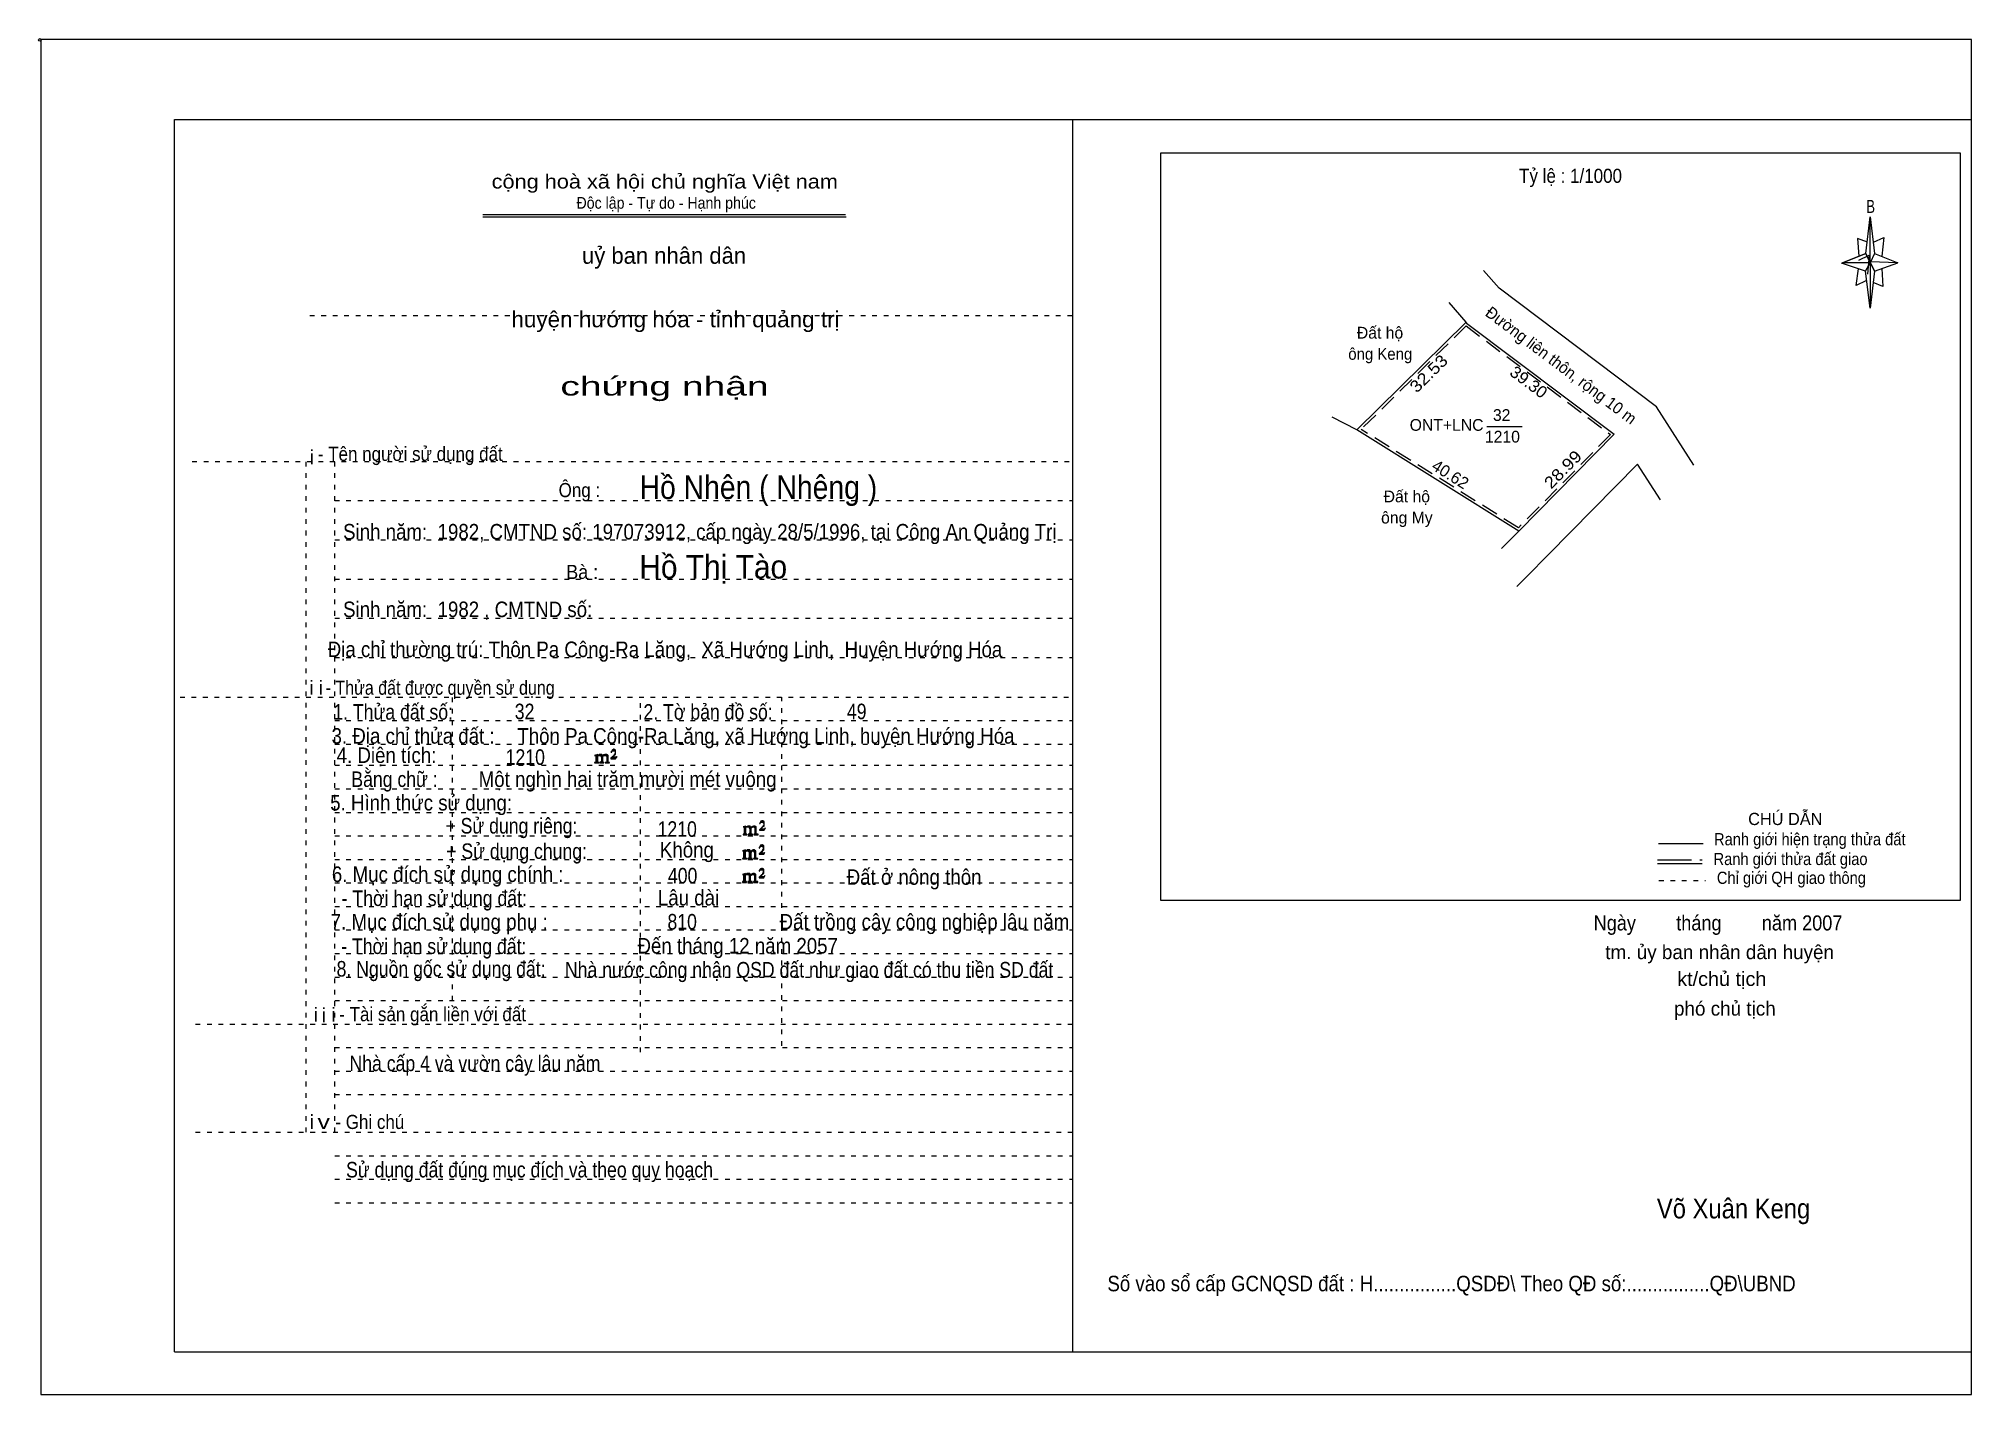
# Model space of a CAD drawing. Header units: centimetres. Extents: x -1.6 to 39.5, y -3.3 to 25.5.
import ezdxf
from ezdxf.enums import TextEntityAlignment as Align

# ---------------------------------------------------------------- set-up
doc = ezdxf.new("R2010")
doc.units = ezdxf.units.CM
doc.header["$LTSCALE"] = 0.12
for name, pattern in [('DOTTED', [1.5, 0.3, -1.2]), ('LONG_DASHED', [7.5, 6, -1.5]), ('MEDIUM_DASHED', [4.5, 3, -1.5])]:
    doc.linetypes.add(name, pattern=pattern)
for name, color, linetype, lineweight in [('1', 7, 'DOTTED', 13), ('10', 7, 'Continuous', 13), ('4', 7, 'Continuous', 13), ('5', 7, 'Continuous', 13), ('50', 7, 'Continuous', 13)]:
    doc.layers.add(name, color=color, linetype=linetype, lineweight=lineweight)

msp = doc.modelspace()

# ---------------------------------------------------------------- hatches: boundary and pattern name
at = {"layer": '50'}
for points in [[(10.27, 10.13), (10.27, 10.12), (10.27, 10.11), (10.25, 10.11), (10.24, 10.11), (10.24, 10.1), (10.33, 10.1), (10.33, 10.11), (10.32, 10.11), (10.31, 10.11), (10.31, 10.12), (10.31, 10.13), (10.31, 10.24), (10.31, 10.25), (10.32, 10.26), (10.34, 10.26), (10.35, 10.26), (10.36, 10.26), (10.37, 10.25), (10.39, 10.22), (10.39, 10.13), (10.37, 10.12), (10.37, 10.11), (10.36, 10.11), (10.35, 10.11), (10.35, 10.1), (10.44, 10.1), (10.44, 10.11), (10.43, 10.11), (10.42, 10.11), (10.42, 10.12), (10.42, 10.13), (10.42, 10.24), (10.44, 10.26), (10.45, 10.26), (10.46, 10.26), (10.49, 10.26), (10.49, 10.25), (10.5, 10.24), (10.5, 10.22), (10.5, 10.13), (10.5, 10.12), (10.49, 10.11), (10.49, 10.11), (10.47, 10.11), (10.47, 10.1), (10.56, 10.1), (10.56, 10.11), (10.55, 10.11), (10.54, 10.11), (10.53, 10.12), (10.53, 10.13), (10.53, 10.2), (10.53, 10.25), (10.53, 10.26), (10.52, 10.27), (10.5, 10.28), (10.47, 10.28), (10.46, 10.28), (10.44, 10.27), (10.41, 10.25), (10.41, 10.26), (10.4, 10.28), (10.39, 10.28), (10.37, 10.28), (10.35, 10.28), (10.34, 10.28), (10.32, 10.26), (10.31, 10.26), (10.31, 10.25), (10.31, 10.25), (10.31, 10.26), (10.31, 10.28), (10.24, 10.26), (10.24, 10.26), (10.25, 10.26), (10.27, 10.25), (10.27, 10.24), (10.27, 10.23)], [(10.69, 10.19), (10.72, 10.24), (10.72, 10.24), (10.71, 10.22), (10.69, 10.22), (10.68, 10.22), (10.63, 10.22), (10.66, 10.26), (10.67, 10.27), (10.69, 10.28), (10.69, 10.3), (10.69, 10.32), (10.69, 10.34), (10.69, 10.35), (10.69, 10.37), (10.68, 10.38), (10.67, 10.38), (10.66, 10.39), (10.65, 10.39), (10.63, 10.38), (10.63, 10.38), (10.62, 10.37), (10.61, 10.35), (10.59, 10.33), (10.61, 10.33), (10.61, 10.35), (10.62, 10.35), (10.63, 10.36), (10.65, 10.36), (10.66, 10.36), (10.67, 10.35), (10.68, 10.35), (10.68, 10.32), (10.68, 10.3), (10.66, 10.28), (10.66, 10.26), (10.65, 10.25), (10.59, 10.2), (10.59, 10.19)], [(13.42, 8.61), (13.42, 8.6), (13.42, 8.59), (13.41, 8.59), (13.4, 8.59), (13.4, 8.57), (13.48, 8.57), (13.48, 8.59), (13.47, 8.59), (13.46, 8.59), (13.46, 8.6), (13.46, 8.61), (13.46, 8.72), (13.46, 8.73), (13.47, 8.74), (13.5, 8.74), (13.51, 8.74), (13.52, 8.74), (13.53, 8.73), (13.54, 8.69), (13.54, 8.61), (13.53, 8.6), (13.53, 8.59), (13.52, 8.59), (13.51, 8.59), (13.51, 8.57), (13.6, 8.57), (13.6, 8.59), (13.58, 8.59), (13.57, 8.59), (13.57, 8.6), (13.57, 8.61), (13.57, 8.72), (13.6, 8.74), (13.61, 8.74), (13.62, 8.74), (13.64, 8.74), (13.64, 8.73), (13.65, 8.72), (13.65, 8.69), (13.65, 8.61), (13.65, 8.6), (13.64, 8.59), (13.64, 8.59), (13.63, 8.59), (13.63, 8.57), (13.72, 8.57), (13.72, 8.59), (13.7, 8.59), (13.69, 8.59), (13.68, 8.6), (13.68, 8.61), (13.68, 8.68), (13.68, 8.73), (13.68, 8.74), (13.67, 8.75), (13.65, 8.76), (13.63, 8.76), (13.62, 8.76), (13.6, 8.75), (13.56, 8.73), (13.56, 8.74), (13.55, 8.76), (13.54, 8.76), (13.53, 8.76), (13.51, 8.76), (13.5, 8.76), (13.47, 8.74), (13.46, 8.74), (13.46, 8.73), (13.46, 8.73), (13.46, 8.74), (13.46, 8.76), (13.4, 8.74), (13.4, 8.74), (13.41, 8.74), (13.42, 8.73), (13.42, 8.72), (13.42, 8.71)], [(13.85, 8.67), (13.87, 8.72), (13.87, 8.72), (13.86, 8.69), (13.85, 8.69), (13.84, 8.69), (13.78, 8.69), (13.82, 8.74), (13.83, 8.75), (13.85, 8.76), (13.85, 8.78), (13.85, 8.79), (13.85, 8.82), (13.85, 8.83), (13.85, 8.85), (13.84, 8.86), (13.83, 8.86), (13.82, 8.87), (13.8, 8.87), (13.78, 8.86), (13.78, 8.86), (13.77, 8.85), (13.76, 8.83), (13.75, 8.81), (13.76, 8.81), (13.76, 8.83), (13.77, 8.83), (13.78, 8.84), (13.8, 8.84), (13.82, 8.84), (13.83, 8.83), (13.84, 8.83), (13.84, 8.79), (13.84, 8.78), (13.82, 8.76), (13.82, 8.74), (13.8, 8.73), (13.75, 8.68), (13.75, 8.67)], [(13.41, 8.09), (13.41, 8.08), (13.41, 8.07), (13.4, 8.07), (13.39, 8.07), (13.39, 8.06), (13.48, 8.06), (13.48, 8.07), (13.47, 8.07), (13.45, 8.07), (13.45, 8.08), (13.45, 8.09), (13.45, 8.2), (13.45, 8.21), (13.47, 8.23), (13.49, 8.23), (13.5, 8.23), (13.51, 8.23), (13.52, 8.21), (13.53, 8.18), (13.53, 8.09), (13.52, 8.08), (13.52, 8.07), (13.51, 8.07), (13.5, 8.07), (13.5, 8.06), (13.59, 8.06), (13.59, 8.07), (13.58, 8.07), (13.57, 8.07), (13.57, 8.08), (13.57, 8.09), (13.57, 8.2), (13.59, 8.23), (13.6, 8.23), (13.61, 8.23), (13.63, 8.23), (13.63, 8.21), (13.64, 8.2), (13.64, 8.18), (13.64, 8.09), (13.64, 8.08), (13.63, 8.07), (13.63, 8.07), (13.62, 8.07), (13.62, 8.06), (13.71, 8.06), (13.71, 8.07), (13.7, 8.07), (13.69, 8.07), (13.67, 8.08), (13.67, 8.09), (13.67, 8.17), (13.67, 8.21), (13.67, 8.23), (13.66, 8.24), (13.64, 8.25), (13.62, 8.25), (13.61, 8.25), (13.59, 8.24), (13.55, 8.21), (13.55, 8.23), (13.54, 8.25), (13.53, 8.25), (13.52, 8.25), (13.5, 8.25), (13.49, 8.25), (13.47, 8.23), (13.45, 8.23), (13.45, 8.21), (13.45, 8.21), (13.45, 8.23), (13.45, 8.25), (13.39, 8.23), (13.39, 8.23), (13.4, 8.23), (13.41, 8.21), (13.41, 8.2), (13.41, 8.19)], [(13.84, 8.16), (13.86, 8.2), (13.86, 8.2), (13.85, 8.18), (13.84, 8.18), (13.83, 8.18), (13.77, 8.18), (13.81, 8.23), (13.82, 8.24), (13.84, 8.25), (13.84, 8.27), (13.84, 8.28), (13.84, 8.3), (13.84, 8.31), (13.84, 8.34), (13.83, 8.35), (13.82, 8.35), (13.81, 8.36), (13.8, 8.36), (13.77, 8.35), (13.77, 8.35), (13.76, 8.34), (13.75, 8.31), (13.74, 8.29), (13.75, 8.29), (13.75, 8.31), (13.76, 8.31), (13.77, 8.33), (13.8, 8.33), (13.81, 8.33), (13.82, 8.31), (13.83, 8.31), (13.83, 8.28), (13.83, 8.27), (13.81, 8.25), (13.81, 8.23), (13.8, 8.21), (13.74, 8.17), (13.74, 8.16)], [(13.84, 7.66), (13.86, 7.71), (13.86, 7.71), (13.85, 7.68), (13.84, 7.68), (13.83, 7.68), (13.77, 7.68), (13.81, 7.73), (13.82, 7.74), (13.84, 7.75), (13.84, 7.77), (13.84, 7.78), (13.84, 7.81), (13.84, 7.82), (13.84, 7.84), (13.83, 7.85), (13.82, 7.85), (13.81, 7.86), (13.79, 7.86), (13.77, 7.85), (13.77, 7.85), (13.76, 7.84), (13.75, 7.82), (13.74, 7.8), (13.75, 7.8), (13.75, 7.82), (13.76, 7.82), (13.77, 7.83), (13.79, 7.83), (13.81, 7.83), (13.82, 7.82), (13.83, 7.82), (13.83, 7.78), (13.83, 7.77), (13.81, 7.75), (13.81, 7.73), (13.79, 7.72), (13.74, 7.67), (13.74, 7.66)], [(13.41, 7.6), (13.41, 7.59), (13.41, 7.58), (13.4, 7.58), (13.39, 7.58), (13.39, 7.56), (13.47, 7.56), (13.47, 7.58), (13.46, 7.58), (13.45, 7.58), (13.45, 7.59), (13.45, 7.6), (13.45, 7.71), (13.45, 7.72), (13.46, 7.73), (13.49, 7.73), (13.5, 7.73), (13.51, 7.73), (13.52, 7.72), (13.53, 7.68), (13.53, 7.6), (13.52, 7.59), (13.52, 7.58), (13.51, 7.58), (13.5, 7.58), (13.5, 7.56), (13.59, 7.56), (13.59, 7.58), (13.57, 7.58), (13.56, 7.58), (13.56, 7.59), (13.56, 7.6), (13.56, 7.71), (13.59, 7.73), (13.6, 7.73), (13.61, 7.73), (13.63, 7.73), (13.63, 7.72), (13.64, 7.71), (13.64, 7.68), (13.64, 7.6), (13.64, 7.59), (13.63, 7.58), (13.63, 7.58), (13.62, 7.58), (13.62, 7.56), (13.71, 7.56), (13.71, 7.58), (13.69, 7.58), (13.68, 7.58), (13.67, 7.59), (13.67, 7.6), (13.67, 7.67), (13.67, 7.72), (13.67, 7.73), (13.66, 7.74), (13.64, 7.75), (13.62, 7.75), (13.61, 7.75), (13.59, 7.74), (13.55, 7.72), (13.55, 7.73), (13.54, 7.75), (13.53, 7.75), (13.52, 7.75), (13.5, 7.75), (13.49, 7.75), (13.46, 7.73), (13.45, 7.73), (13.45, 7.72), (13.45, 7.72), (13.45, 7.73), (13.45, 7.75), (13.39, 7.73), (13.39, 7.73), (13.4, 7.73), (13.41, 7.72), (13.41, 7.71), (13.41, 7.7)]]:
    msp.add_hatch(color=256, dxfattribs=at).paths.add_polyline_path(points)

# ---------------------------------------------------------------- linework, layer by layer
at = {"layer": '1', "linetype": 'Continuous'}
for p, q in [((1.31, -2.42), (1.31, 23.78)), ((1.31, 23.78), (39.51, 23.78)), ((20.41, -2.42), (20.41, 23.78)), ((39.51, -2.42), (39.51, 23.78)), ((7.87, 21.76), (15.58, 21.76)), ((7.87, 21.71), (15.59, 21.71)), ((37.26, 20.55), (36.75, 20.72)), ((1.31, -2.42), (39.51, -2.42))]:
    msp.add_line(p, q, dxfattribs=at)
at = {"layer": '1'}
for p, q in [((4.19, 19.61), (20.41, 19.61)), ((1.69, 16.51), (20.41, 16.51)), ((4.11, 2.25), (4.11, 16.51)), ((4.72, 2.25), (4.72, 16.51)), ((4.72, 15.68), (20.41, 15.68)), ((4.72, 14.84), (20.41, 14.84)), ((4.72, 14.01), (20.41, 14.01)), ((4.72, 13.18), (20.41, 13.18)), ((4.72, 12.34), (20.41, 12.34)), ((1.43, 11.5), (20.41, 11.5)), ((7.22, 5.05), (7.22, 11.5)), ((11.22, 3.95), (11.22, 11.5)), ((14.22, 4.09), (14.22, 11.5)), ((4.72, 11), (20.41, 11)), ((4.72, 10.5), (20.41, 10.5)), ((4.72, 10.05), (20.41, 10.05)), ((4.72, 9.55), (20.41, 9.55)), ((4.72, 9.05), (20.41, 9.05)), ((4.72, 8.55), (20.41, 8.55)), ((4.72, 8.05), (20.41, 8.05)), ((4.72, 7.55), (20.41, 7.55)), ((4.72, 7.05), (20.41, 7.05)), ((4.72, 6.55), (20.41, 6.55)), ((4.72, 6.05), (20.41, 6.05)), ((4.72, 5.55), (20.41, 5.55)), ((4.72, 5.05), (20.41, 5.05)), ((1.76, 4.55), (20.41, 4.55)), ((4.72, 4.05), (20.41, 4.05)), ((4.72, 3.55), (20.41, 3.55)), ((4.72, 3.05), (20.41, 3.05)), ((1.76, 2.25), (20.41, 2.25)), ((4.72, 1.75), (20.41, 1.75)), ((4.72, 1.25), (20.41, 1.25)), ((4.72, 0.75), (20.41, 0.75))]:
    msp.add_line(p, q, dxfattribs=at)
at = {"layer": '1', "linetype": 'Continuous'}
msp.add_lwpolyline([(-1.53, -3.32), (39.51, -3.32), (39.51, 25.48), (-1.53, 25.48)], close=True, dxfattribs=at)
msp.add_lwpolyline([(37.27, 20.35), (37.06, 20.25), (37.11, 20.6)], dxfattribs=at)
at = {"layer": '10'}
for p, q in [((29.14, 20.57), (29.47, 20.19)), ((28.77, 19.47), (28.41, 19.89)), ((28.77, 19.47), (26.45, 17.18)), ((26.45, 17.18), (25.92, 17.45)), ((29.89, 15.03), (26.45, 17.18)), ((29.21, 17.25), (29.96, 17.25)), ((29.89, 15.03), (29.52, 14.66)), ((30.16, 14.16), (29.85, 13.85))]:
    msp.add_line(p, q, dxfattribs=at)
at = {"layer": '10', "linetype": 'MEDIUM_DASHED'}
for p in [(28.77, 19.39), (29.88, 15.1)]:
    msp.add_line(p, (26.54, 17.19), dxfattribs=at)
at = {"layer": '10'}
for points in [[(33.61, 16.43), (32.82, 17.67), (29.47, 20.19)], [(28.77, 19.47), (28.78, 19.45), (31.92, 17.09), (29.89, 15.03)], [(32.9, 15.69), (32.41, 16.45), (30.52, 14.53), (30.06, 14.06)]]:
    msp.add_lwpolyline(points, dxfattribs=at)
at = {"layer": '10', "linetype": 'MEDIUM_DASHED'}
msp.add_lwpolyline([(28.77, 19.39), (31.84, 17.08), (29.88, 15.1)], dxfattribs=at)
at = {"layer": '4'}
for p, q in [((32.86, 8.39), (33.81, 8.39)), ((32.84, 7.96), (33.79, 7.96))]:
    msp.add_line(p, q, dxfattribs=at)
at = {"layer": '4', "linetype": 'LONG_DASHED'}
msp.add_line((32.84, 8.04), (33.79, 8.04), dxfattribs=at)
at = {"layer": '4', "linetype": 'DOTTED'}
msp.add_line((32.87, 7.6), (33.86, 7.6), dxfattribs=at)
at = {"layer": '4'}
msp.add_lwpolyline([(22.28, 23.07), (39.27, 23.07), (39.27, 7.18), (22.28, 7.18)], close=True, dxfattribs=at)
msp.add_circle((-1.55, 25.47), 0.025, dxfattribs=at)
at = {"layer": '5'}
for p, q in [((37.27, 20.93), (37.36, 21.71)), ((37.45, 20.55), (37.36, 19.77)), ((37.45, 20.93), (37.95, 20.73)), ((37.61, 20.61), (37.63, 20.23)), ((37.63, 20.23), (37.42, 20.31))]:
    msp.add_line(p, q, dxfattribs=at)
for points in [[(37.36, 21.71), (37.45, 20.93), (37.36, 20.73)], [(37.36, 20.73), (36.77, 20.73), (37.27, 20.93), (37.45, 20.55), (37.95, 20.73), (37.36, 20.75)], [(37.36, 20.73), (37.36, 19.77), (37.26, 20.55)]]:
    msp.add_lwpolyline(points, close=True, dxfattribs=at)
for points in [[(37.3, 21.17), (37.09, 21.25), (37.12, 20.87)], [(37.43, 21.17), (37.65, 21.27), (37.61, 20.87)], [(37.36, 20.73), (37.27, 20.93), (36.77, 20.73)], [(37.12, 20.79), (37.34, 20.89), (37.3, 20.49)], [(37.36, 20.73), (37.45, 20.55), (37.95, 20.73)]]:
    msp.add_lwpolyline(points, dxfattribs=at)
at = {"layer": '50'}
for points in [[(10.27, 10.13), (10.27, 10.12), (10.27, 10.11), (10.25, 10.11), (10.24, 10.11), (10.24, 10.1), (10.33, 10.1), (10.33, 10.11), (10.32, 10.11), (10.31, 10.11), (10.31, 10.12), (10.31, 10.13), (10.31, 10.24), (10.31, 10.25), (10.32, 10.26), (10.34, 10.26), (10.35, 10.26), (10.36, 10.26), (10.37, 10.25), (10.39, 10.22), (10.39, 10.13), (10.37, 10.12), (10.37, 10.11), (10.36, 10.11), (10.35, 10.11), (10.35, 10.1), (10.44, 10.1), (10.44, 10.11), (10.43, 10.11), (10.42, 10.11), (10.42, 10.12), (10.42, 10.13), (10.42, 10.24), (10.44, 10.26), (10.45, 10.26), (10.46, 10.26), (10.49, 10.26), (10.49, 10.25), (10.5, 10.24), (10.5, 10.22), (10.5, 10.13), (10.5, 10.12), (10.49, 10.11), (10.49, 10.11), (10.47, 10.11), (10.47, 10.1), (10.56, 10.1), (10.56, 10.11), (10.55, 10.11), (10.54, 10.11), (10.53, 10.12), (10.53, 10.13), (10.53, 10.2), (10.53, 10.25), (10.53, 10.26), (10.52, 10.27), (10.5, 10.28), (10.47, 10.28), (10.46, 10.28), (10.44, 10.27), (10.41, 10.25), (10.41, 10.26), (10.4, 10.28), (10.39, 10.28), (10.37, 10.28), (10.35, 10.28), (10.34, 10.28), (10.32, 10.26), (10.31, 10.26), (10.31, 10.25), (10.31, 10.25), (10.31, 10.26), (10.31, 10.28), (10.24, 10.26), (10.24, 10.26), (10.25, 10.26), (10.27, 10.25), (10.27, 10.24), (10.27, 10.23)], [(10.69, 10.19), (10.72, 10.24), (10.72, 10.24), (10.71, 10.22), (10.69, 10.22), (10.68, 10.22), (10.63, 10.22), (10.66, 10.26), (10.67, 10.27), (10.69, 10.28), (10.69, 10.3), (10.69, 10.32), (10.69, 10.34), (10.69, 10.35), (10.69, 10.37), (10.68, 10.38), (10.67, 10.38), (10.66, 10.39), (10.65, 10.39), (10.63, 10.38), (10.63, 10.38), (10.62, 10.37), (10.61, 10.35), (10.59, 10.33), (10.61, 10.33), (10.61, 10.35), (10.62, 10.35), (10.63, 10.36), (10.65, 10.36), (10.66, 10.36), (10.67, 10.35), (10.68, 10.35), (10.68, 10.32), (10.68, 10.3), (10.66, 10.28), (10.66, 10.26), (10.65, 10.25), (10.59, 10.2), (10.59, 10.19)], [(13.42, 8.61), (13.42, 8.6), (13.42, 8.59), (13.41, 8.59), (13.4, 8.59), (13.4, 8.57), (13.48, 8.57), (13.48, 8.59), (13.47, 8.59), (13.46, 8.59), (13.46, 8.6), (13.46, 8.61), (13.46, 8.72), (13.46, 8.73), (13.47, 8.74), (13.5, 8.74), (13.51, 8.74), (13.52, 8.74), (13.53, 8.73), (13.54, 8.69), (13.54, 8.61), (13.53, 8.6), (13.53, 8.59), (13.52, 8.59), (13.51, 8.59), (13.51, 8.57), (13.6, 8.57), (13.6, 8.59), (13.58, 8.59), (13.57, 8.59), (13.57, 8.6), (13.57, 8.61), (13.57, 8.72), (13.6, 8.74), (13.61, 8.74), (13.62, 8.74), (13.64, 8.74), (13.64, 8.73), (13.65, 8.72), (13.65, 8.69), (13.65, 8.61), (13.65, 8.6), (13.64, 8.59), (13.64, 8.59), (13.63, 8.59), (13.63, 8.57), (13.72, 8.57), (13.72, 8.59), (13.7, 8.59), (13.69, 8.59), (13.68, 8.6), (13.68, 8.61), (13.68, 8.68), (13.68, 8.73), (13.68, 8.74), (13.67, 8.75), (13.65, 8.76), (13.63, 8.76), (13.62, 8.76), (13.6, 8.75), (13.56, 8.73), (13.56, 8.74), (13.55, 8.76), (13.54, 8.76), (13.53, 8.76), (13.51, 8.76), (13.5, 8.76), (13.47, 8.74), (13.46, 8.74), (13.46, 8.73), (13.46, 8.73), (13.46, 8.74), (13.46, 8.76), (13.4, 8.74), (13.4, 8.74), (13.41, 8.74), (13.42, 8.73), (13.42, 8.72), (13.42, 8.71)], [(13.85, 8.67), (13.87, 8.72), (13.87, 8.72), (13.86, 8.69), (13.85, 8.69), (13.84, 8.69), (13.78, 8.69), (13.82, 8.74), (13.83, 8.75), (13.85, 8.76), (13.85, 8.78), (13.85, 8.79), (13.85, 8.82), (13.85, 8.83), (13.85, 8.85), (13.84, 8.86), (13.83, 8.86), (13.82, 8.87), (13.8, 8.87), (13.78, 8.86), (13.78, 8.86), (13.77, 8.85), (13.76, 8.83), (13.75, 8.81), (13.76, 8.81), (13.76, 8.83), (13.77, 8.83), (13.78, 8.84), (13.8, 8.84), (13.82, 8.84), (13.83, 8.83), (13.84, 8.83), (13.84, 8.79), (13.84, 8.78), (13.82, 8.76), (13.82, 8.74), (13.8, 8.73), (13.75, 8.68), (13.75, 8.67)], [(13.41, 8.09), (13.41, 8.08), (13.41, 8.07), (13.4, 8.07), (13.39, 8.07), (13.39, 8.06), (13.48, 8.06), (13.48, 8.07), (13.47, 8.07), (13.45, 8.07), (13.45, 8.08), (13.45, 8.09), (13.45, 8.2), (13.45, 8.21), (13.47, 8.23), (13.49, 8.23), (13.5, 8.23), (13.51, 8.23), (13.52, 8.21), (13.53, 8.18), (13.53, 8.09), (13.52, 8.08), (13.52, 8.07), (13.51, 8.07), (13.5, 8.07), (13.5, 8.06), (13.59, 8.06), (13.59, 8.07), (13.58, 8.07), (13.57, 8.07), (13.57, 8.08), (13.57, 8.09), (13.57, 8.2), (13.59, 8.23), (13.6, 8.23), (13.61, 8.23), (13.63, 8.23), (13.63, 8.21), (13.64, 8.2), (13.64, 8.18), (13.64, 8.09), (13.64, 8.08), (13.63, 8.07), (13.63, 8.07), (13.62, 8.07), (13.62, 8.06), (13.71, 8.06), (13.71, 8.07), (13.7, 8.07), (13.69, 8.07), (13.67, 8.08), (13.67, 8.09), (13.67, 8.17), (13.67, 8.21), (13.67, 8.23), (13.66, 8.24), (13.64, 8.25), (13.62, 8.25), (13.61, 8.25), (13.59, 8.24), (13.55, 8.21), (13.55, 8.23), (13.54, 8.25), (13.53, 8.25), (13.52, 8.25), (13.5, 8.25), (13.49, 8.25), (13.47, 8.23), (13.45, 8.23), (13.45, 8.21), (13.45, 8.21), (13.45, 8.23), (13.45, 8.25), (13.39, 8.23), (13.39, 8.23), (13.4, 8.23), (13.41, 8.21), (13.41, 8.2), (13.41, 8.19)], [(13.84, 8.16), (13.86, 8.2), (13.86, 8.2), (13.85, 8.18), (13.84, 8.18), (13.83, 8.18), (13.77, 8.18), (13.81, 8.23), (13.82, 8.24), (13.84, 8.25), (13.84, 8.27), (13.84, 8.28), (13.84, 8.3), (13.84, 8.31), (13.84, 8.34), (13.83, 8.35), (13.82, 8.35), (13.81, 8.36), (13.8, 8.36), (13.77, 8.35), (13.77, 8.35), (13.76, 8.34), (13.75, 8.31), (13.74, 8.29), (13.75, 8.29), (13.75, 8.31), (13.76, 8.31), (13.77, 8.33), (13.8, 8.33), (13.81, 8.33), (13.82, 8.31), (13.83, 8.31), (13.83, 8.28), (13.83, 8.27), (13.81, 8.25), (13.81, 8.23), (13.8, 8.21), (13.74, 8.17), (13.74, 8.16)], [(13.84, 7.66), (13.86, 7.71), (13.86, 7.71), (13.85, 7.68), (13.84, 7.68), (13.83, 7.68), (13.77, 7.68), (13.81, 7.73), (13.82, 7.74), (13.84, 7.75), (13.84, 7.77), (13.84, 7.78), (13.84, 7.81), (13.84, 7.82), (13.84, 7.84), (13.83, 7.85), (13.82, 7.85), (13.81, 7.86), (13.79, 7.86), (13.77, 7.85), (13.77, 7.85), (13.76, 7.84), (13.75, 7.82), (13.74, 7.8), (13.75, 7.8), (13.75, 7.82), (13.76, 7.82), (13.77, 7.83), (13.79, 7.83), (13.81, 7.83), (13.82, 7.82), (13.83, 7.82), (13.83, 7.78), (13.83, 7.77), (13.81, 7.75), (13.81, 7.73), (13.79, 7.72), (13.74, 7.67), (13.74, 7.66)], [(13.41, 7.6), (13.41, 7.59), (13.41, 7.58), (13.4, 7.58), (13.39, 7.58), (13.39, 7.56), (13.47, 7.56), (13.47, 7.58), (13.46, 7.58), (13.45, 7.58), (13.45, 7.59), (13.45, 7.6), (13.45, 7.71), (13.45, 7.72), (13.46, 7.73), (13.49, 7.73), (13.5, 7.73), (13.51, 7.73), (13.52, 7.72), (13.53, 7.68), (13.53, 7.6), (13.52, 7.59), (13.52, 7.58), (13.51, 7.58), (13.5, 7.58), (13.5, 7.56), (13.59, 7.56), (13.59, 7.58), (13.57, 7.58), (13.56, 7.58), (13.56, 7.59), (13.56, 7.6), (13.56, 7.71), (13.59, 7.73), (13.6, 7.73), (13.61, 7.73), (13.63, 7.73), (13.63, 7.72), (13.64, 7.71), (13.64, 7.68), (13.64, 7.6), (13.64, 7.59), (13.63, 7.58), (13.63, 7.58), (13.62, 7.58), (13.62, 7.56), (13.71, 7.56), (13.71, 7.58), (13.69, 7.58), (13.68, 7.58), (13.67, 7.59), (13.67, 7.6), (13.67, 7.67), (13.67, 7.72), (13.67, 7.73), (13.66, 7.74), (13.64, 7.75), (13.62, 7.75), (13.61, 7.75), (13.59, 7.74), (13.55, 7.72), (13.55, 7.73), (13.54, 7.75), (13.53, 7.75), (13.52, 7.75), (13.5, 7.75), (13.49, 7.75), (13.46, 7.73), (13.45, 7.73), (13.45, 7.72), (13.45, 7.72), (13.45, 7.73), (13.45, 7.75), (13.39, 7.73), (13.39, 7.73), (13.4, 7.73), (13.41, 7.72), (13.41, 7.71), (13.41, 7.7)]]:
    msp.add_lwpolyline(points, close=True, dxfattribs=at)

# ---------------------------------------------------------------- texts
at = {"layer": '1'}
for s, height, width, p in [('cộng hoà xã hội chủ nghĩa Việt nam', 0.3, 1.15, (11.735, 22.31)), ('Độc lập - Tự do - Hạnh phúc', 0.25, 0.9, (11.765, 21.88)), ('chứng nhận', 0.4, 1.55, (11.73, 17.91)), ('- Tên người sử dụng đất', 0.3, 0.9, (6.325, 16.52)), ('- Thửa đất được quyền sử dụng', 0.3, 0.85, (6.96, 11.55)), ('- Tài sản gắn liền với đất ', 0.3, 0.9, (6.85, 4.61)), ('v', 0.3, 1.3, (4.485, 2.32)), ('- Ghi chú', 0.3, 0.9, (5.465, 2.32))]:
    msp.add_text(s, height=height, dxfattribs=dict(at, width=width)).set_placement(p, align=Align.CENTER)
for s, height, p in [('uỷ ban nhân dân', 0.35, (11.72, 20.71)), ('i', 0.3, (4.235, 16.45)), ('i', 0.3, (4.225, 11.55)), ('i', 0.3, (4.425, 11.55)), ('i', 0.3, (4.315, 4.6)), ('i', 0.3, (4.485, 4.59)), ('i', 0.3, (4.695, 4.6)), ('i', 0.3, (4.235, 2.32))]:
    msp.add_text(s, height=height, dxfattribs=at).set_placement(p, align=Align.CENTER)
at = {"layer": '10'}
for s, height, width, p in [('Tỷ lệ : 1/1000', 0.3, 0.9, (30.99, 22.43)), ('ông Keng', 0.25, 0.95, (26.945, 18.67)), ('Hồ Nhên ( Nhêng )', 0.5, 0.9, (13.725, 15.71)), ('Hồ Thị Tào', 0.5, 0.95, (12.765, 14.02)), ('Võ Xuân Keng', 0.42, 0.9, (34.455, 0.42))]:
    msp.add_text(s, height=height, dxfattribs=dict(at, width=width)).set_placement(p, align=Align.CENTER)
for s, rotation, width, p in [('Đường liên thôn, rộng 10 m ', 323.072, 0.95, (30.75, 18.425)), ('32.53', 44.626, 1.15, (28.062, 18.288)), ('39.30', 323.098, 1.05, (30.025, 18.096)), ('28.99', 45.517, 1.15, (30.916, 16.252))]:
    msp.add_text(s, height=0.25, rotation=rotation, dxfattribs=dict(at, width=width)).set_placement(p, align=Align.CENTER)
for s, p in [('Đất hộ', (26.94, 19.12)), ('Đất hộ', (27.51, 15.64)), ('ông My', (27.51, 15.19))]:
    msp.add_text(s, height=0.25, dxfattribs=at).set_placement(p, align=Align.CENTER)
msp.add_text('ONT+LNC', height=0.25, dxfattribs=at).set_placement((29.14, 17.16), align=Align.RIGHT)
for s, p in [('32', (29.34, 17.37)), ('1210', (29.17, 16.91))]:
    msp.add_text(s, height=0.25, dxfattribs=at).set_placement(p)
msp.add_text('40.62', height=0.25, rotation=327.894, dxfattribs=at).set_placement((28.369, 16.129), align=Align.CENTER)
at = {"layer": '4'}
msp.add_text('CHÚ DẪN', height=0.2591, dxfattribs=at).set_placement((35.555, 8.78), align=Align.CENTER)
at = {"layer": '4', "width": 0.9}
for s, p in [('Ranh giới hiện trạng thửa đất', (36.075, 8.35)), ('Ranh giới thửa đất giao ', (35.71, 7.93)), ('Chỉ giới QH giao thông', (35.685, 7.53))]:
    msp.add_text(s, height=0.2591, dxfattribs=at).set_placement(p, align=Align.CENTER)
at = {"layer": '5', "width": 0.75}
msp.add_text('B', height=0.276, dxfattribs=at).set_placement((37.37, 21.79), align=Align.CENTER)
at = {"layer": '50'}
for s, height, width, p in [('  huyện hướng hóa - tỉnh quảng trị', 0.34, 1.05, (11.83, 19.36)), ('Ông :', 0.3, 0.9, (9.92, 15.75)), ('Sinh năm:  1982, CMTND số: 197073912, cấp ngày 28/5/1996, tại Công An Quảng Trị', 0.33, 0.9, (12.48, 14.85)), ('Bà :', 0.3, 0.95, (9.98, 14.01)), ('Sinh năm:  1982 , CMTND số: ', 0.33, 0.9, (7.6, 13.2)), ('Địa chỉ thường trú: Thôn Pa Công-Ra Lăng,  Xã Hướng Linh,  Huyện Hướng Hóa', 0.33, 0.9, (11.74, 12.35)), ('1. Thửa đất số:  ', 0.33, 0.85, (6.065, 11.02)), ('32', 0.33, 0.85, (8.755, 11.03)), ('2. Tờ bản đồ số:  ', 0.33, 0.85, (12.76, 11.02)), ('49', 0.33, 0.85, (15.815, 11.03)), ('3. Địa chỉ thửa đất : ', 0.33, 0.9, (6.44, 10.51)), ('Thôn Pa Công-Ra Lăng, xã Hướng Linh, huyện Hướng Hóa', 0.33, 0.9, (13.885, 10.51)), ('4. Diện tích: ', 0.33, 0.9, (5.875, 10.1)), ('1210', 0.33, 0.85, (8.77, 10.06)), ('Bằng chữ :', 0.33, 0.85, (5.99, 9.59)), ('Một nghìn hai trăm mười mét vuông', 0.33, 0.9, (10.945, 9.59)), ('5. Hình thức sử dụng:', 0.33, 0.9, (6.555, 9.09)), ('+ Sử dụng riêng:', 0.33, 0.85, (8.475, 8.6)), ('1210', 0.33, 0.85, (12, 8.53)), ('+ Sử dụng chung:', 0.33, 0.85, (8.585, 8.06)), ('Không', 0.33, 0.9, (12.205, 8.09)), ('6. Mục đích sử dụng chính :', 0.33, 0.9, (7.12, 7.57)), ('400', 0.33, 0.85, (12.115, 7.54)), ('Đất ở nông thôn', 0.33, 0.9, (17.035, 7.51)), ('- Thời hạn sử dụng đất:', 0.33, 0.85, (6.835, 7.06)), ('Lâu dài', 0.33, 0.9, (12.24, 7.07)), ('7. Mục đích sử dụng phụ :', 0.33, 0.9, (6.94, 6.56)), ('810', 0.33, 0.85, (12.105, 6.56)), ('Đất trồng cây công nghiệp lâu năm', 0.33, 0.9, (17.255, 6.56)), ('Ngày        tháng        năm 2007', 0.32, 0.9, (34.125, 6.54)), ('- Thời hạn sử dụng đất:', 0.33, 0.85, (6.825, 6.04)), ('Đến tháng 12 năm 2057', 0.33, 0.9, (13.285, 6.05)), ('8. Nguồn gốc sử dụng đất:', 0.33, 0.85, (6.98, 5.56)), ('Nhà nước công nhận QSD đất như giao đất có thu tiền SD đất ', 0.33, 0.85, (14.855, 5.54)), ('kt/chủ tịch', 0.3, 1.05, (34.205, 5.36)), ('Nhà cấp 4 và vườn cây lâu năm', 0.33, 0.85, (7.7, 3.55)), ('Sử dụng đất đúng mục đích và theo quy hoạch', 0.33, 0.85, (8.86, 1.29)), ('Số vào sổ cấp GCNQSD đất : H................QSDĐ\\ Theo QĐ số:................QĐ\\UBND', 0.33, 0.9, (28.46, -1.13))]:
    msp.add_text(s, height=height, dxfattribs=dict(at, width=width)).set_placement(p, align=Align.CENTER)
for s, p in [('tm. ủy ban nhân dân huyện ', (34.215, 5.93)), ('phó chủ tịch', (34.27, 4.73))]:
    msp.add_text(s, height=0.3, dxfattribs=at).set_placement(p, align=Align.CENTER)

doc.saveas('drawing.dxf')
